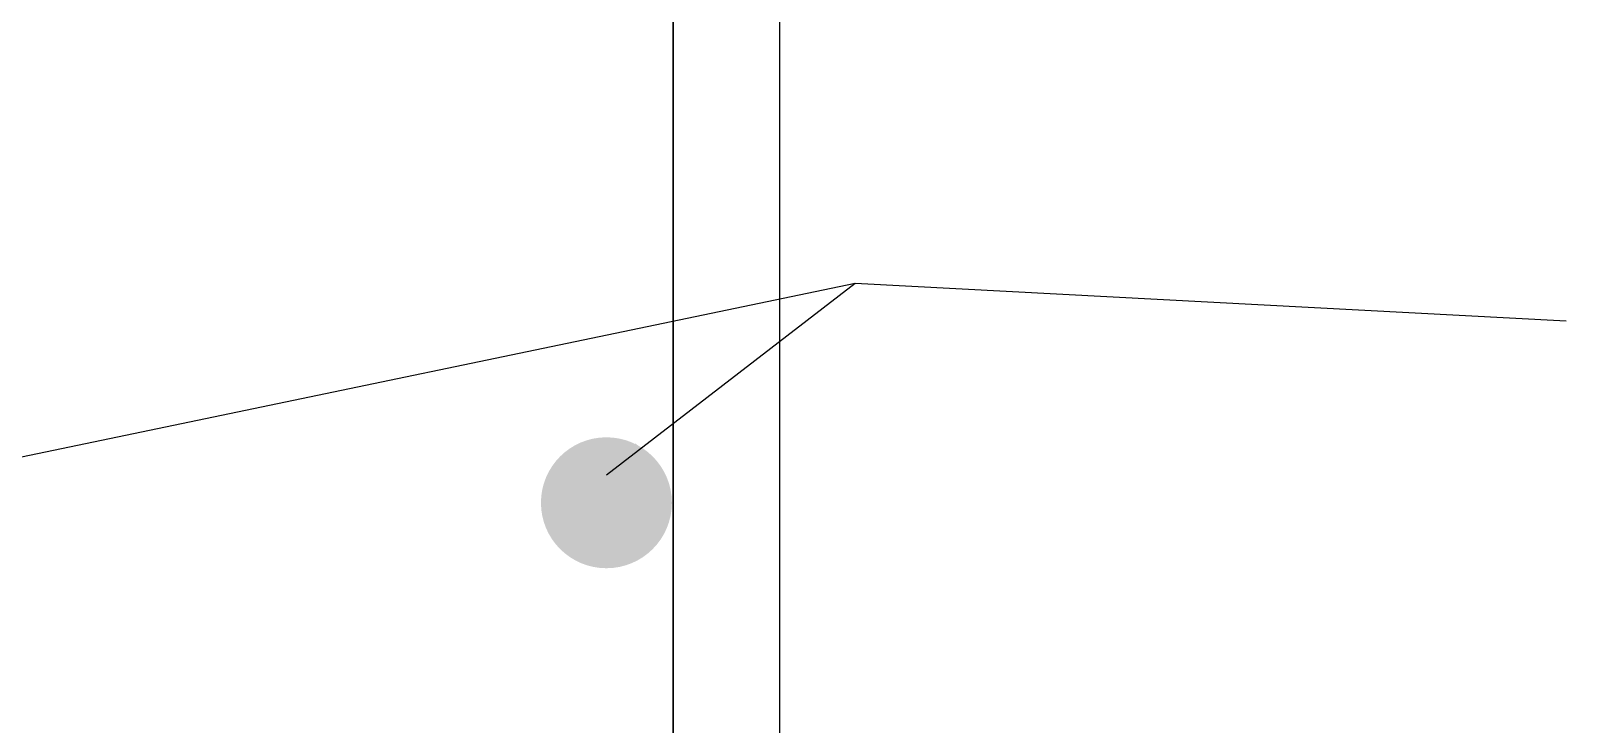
# Model space of a CAD drawing. Header units: inches. Extents: x -9998782 to 66725, y -6520505 to 8308.
# Drawn here: x -4998312 to -4998239.7, y -3258533.5 to -3258500.8 of the extents above; entities that cross this region are included whole.
import ezdxf

# ---------------------------------------------------------------- set-up
doc = ezdxf.new("R2010")
doc.units = ezdxf.units.IN
doc.header["$LTSCALE"] = 2
doc.header["$MEASUREMENT"] = 0
doc.layers.add('DIM', color=5, linetype='CONTINUOUS')
doc.layers.add('WAll', color=20, linetype='CONTINUOUS')
for name, color, linetype, lineweight in [('OUTLINE', 1, 'CONTINUOUS', 25), ('REN', 242, 'CONTINUOUS', 30), ('TEXT', 181, 'CONTINUOUS', 25)]:
    doc.layers.add(name, color=color, linetype=linetype, lineweight=lineweight)
doc.styles.get("Standard").update_dxf_attribs({"font": 'ARIALN.TTF'})
doc.dimstyles.get("Standard").update_dxf_attribs({"dimtxt": 0.18, "dimasz": 0.18, "dimexe": 0.18, "dimexo": 0.0625, "dimgap": 0.09, "dimtad": 0, "dimtih": 1, "dimtoh": 1, "dimdec": 4, "dimzin": 0, "dimdsep": 46, "dimtxsty": 'Standard', "dimcen": 0.09, "dimadec": 0, "dimazin": 0, "dimtfac": 1, "dimtdec": 4, "dimtofl": 0, "dimtmove": 0, "dimatfit": 3, "dimfxl": 1, "dimtolj": 1, "dimtzin": 0, "dimarcsym": 0})

# ---------------------------------------------------------------- blocks, each defined once
blk = doc.blocks.new('JGKJFKFNF')
at = {"layer": 'OUTLINE'}
h = blk.add_hatch(color=256, dxfattribs=at)
h.dxf.hatch_style = 1
h.paths.add_polyline_path([(137108.089, -31645.247, 1), (137114.249, -31645.247, 1)])
at = {"layer": 'REN', "lineweight": 30, "ltscale": 0.75}
blk.add_line((137114.31, -31596.32), (137114.31, -31684.388), dxfattribs=at)
at = {"layer": 'TEXT'}
blk.add_lwpolyline([(137071.31, -31591.32), (137119.31, -31591.32), (137119.31, -31689.388), (137071.31, -31689.388)], close=True, dxfattribs=at)
at = {"layer": 'DIM'}
for points in [[(137079.532, -31643.938), (137122.877, -31634.911), (137156.323, -31636.69)], [(137111.169, -31643.938), (137122.877, -31634.911)]]:
    blk.add_leader(points, dimstyle='Standard', override={"dimasz": 2, "dimgap": 2}, dxfattribs=at)

msp = doc.modelspace()

# ---------------------------------------------------------------- block references
at = {"layer": 'WAll'}
msp.add_blockref('JGKJFKFNF', (-5135396.044, -3226877.805), dxfattribs=at)

doc.saveas('drawing.dxf')
